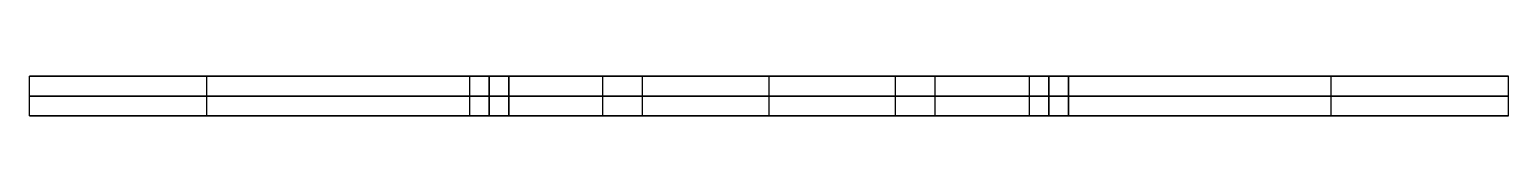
# Model space of a CAD drawing. Header units: inches. Extents: x 1.22 to 3.47, y -0.06 to 0.
import ezdxf

# ---------------------------------------------------------------- set-up
doc = ezdxf.new("R2010")
doc.units = ezdxf.units.IN
doc.header["$MEASUREMENT"] = 0
doc.layers.add('AT-AT-LEG-02', color=7, linetype='Continuous', true_color=0xcad1ee)

msp = doc.modelspace()

# ---------------------------------------------------------------- linework, layer by layer
at = {"layer": 'AT-AT-LEG-02', "color": 7, "true_color": 0xffffff}
for p, q in [((1.2157, 0, -7.0048), (1.8848, 0, -7.0048)), ((1.8848, 0, -6.8654), (1.8848, 0, -7.477)), ((1.9448, 0, -6.8654), (1.8848, 0, -6.8654)), ((1.8848, 0, -7.477), (1.9448, 0, -7.477)), ((1.8848, 0, -7.477), (1.8848, -0.06, -7.477)), ((1.8848, 0, -6.8654), (1.8848, -0.06, -6.8654)), ((1.8848, 0, -7.1712), (1.8848, -0.06, -7.1712)), ((1.9148, 0, -6.8654), (1.9148, -0.06, -6.8654)), ((1.9448, 0, -7.477), (1.9448, 0, -6.8654)), ((1.9448, 0, -6.8654), (1.9448, -0.06, -6.8654)), ((1.9448, 0, -7.477), (1.9448, -0.06, -7.477)), ((1.9448, 0, -7.0048), (2.0877, 0, -7.0048)), ((2.3407, 0, -8.1298), (2.3407, 0, -7.2578)), ((2.3407, 0, -6.7518), (2.3407, 0, -5.8798)), ((2.5937, 0, -7.0048), (2.7365, 0, -7.0048)), ((2.7365, 0, -7.477), (2.7965, 0, -7.477)), ((2.7365, 0, -6.8654), (2.7365, 0, -7.477)), ((2.7965, 0, -6.8654), (2.7365, 0, -6.8654)), ((2.7365, 0, -6.8654), (2.7365, -0.06, -6.8654)), ((2.7365, 0, -7.477), (2.7365, -0.06, -7.477)), ((2.7365, 0, -7.1712), (2.7365, -0.06, -7.1712)), ((2.7665, 0, -6.8654), (2.7665, -0.06, -6.8654)), ((2.7965, 0, -7.477), (2.7965, 0, -6.8654)), ((2.7965, 0, -6.8654), (2.7965, -0.06, -6.8654)), ((2.7965, 0, -7.477), (2.7965, -0.06, -7.477)), ((2.7965, 0, -7.0048), (3.4657, 0, -7.0048)), ((1.4852, -0.06, -6.2742), (1.4852, 0, -6.2742)), ((1.4852, -0.06, -7.7355), (1.4852, 0, -7.7355)), ((1.9148, -0.06, -7.477), (1.9148, 0, -7.477)), ((1.9448, -0.06, -7.1712), (1.9448, 0, -7.1712)), ((2.1483, -0.06, -6.8405), (2.1483, 0, -6.8405)), ((2.1483, -0.06, -7.1691), (2.1483, 0, -7.1691)), ((2.3407, -0.06, -5.8798), (2.3407, 0, -5.8798)), ((2.3407, -0.06, -8.1298), (2.3407, 0, -8.1298)), ((2.3407, -0.06, -6.7518), (2.3407, 0, -6.7518)), ((2.3407, -0.06, -7.2578), (2.3407, 0, -7.2578)), ((2.5331, -0.06, -6.8405), (2.5331, 0, -6.8405)), ((2.5331, -0.06, -7.1691), (2.5331, 0, -7.1691)), ((2.7665, -0.06, -7.477), (2.7665, 0, -7.477)), ((2.7965, -0.06, -7.1712), (2.7965, 0, -7.1712)), ((3.1961, -0.06, -6.2742), (3.1961, 0, -6.2742)), ((3.1961, -0.06, -7.7355), (3.1961, 0, -7.7355)), ((1.8848, -0.03, -7.477), (1.9448, -0.03, -7.477)), ((1.8848, -0.03, -7.477), (1.8848, -0.03, -6.8654)), ((1.8848, -0.03, -6.8654), (1.9448, -0.03, -6.8654)), ((1.9448, -0.03, -7.477), (1.9448, -0.03, -6.8654)), ((2.7365, -0.03, -6.8654), (2.7965, -0.03, -6.8654)), ((2.7365, -0.03, -7.477), (2.7965, -0.03, -7.477)), ((2.7365, -0.03, -7.477), (2.7365, -0.03, -6.8654)), ((2.7965, -0.03, -7.477), (2.7965, -0.03, -6.8654)), ((1.2157, -0.06, -7.0048), (1.8848, -0.06, -7.0048)), ((1.8848, -0.06, -7.477), (1.9448, -0.06, -7.477)), ((1.8848, -0.06, -6.8654), (1.8848, -0.06, -7.477)), ((1.9448, -0.06, -6.8654), (1.8848, -0.06, -6.8654)), ((1.9448, -0.06, -7.477), (1.9448, -0.06, -6.8654)), ((1.9448, -0.06, -7.0048), (2.0877, -0.06, -7.0048)), ((2.3407, -0.06, -8.1298), (2.3407, -0.06, -7.2578)), ((2.3407, -0.06, -6.7518), (2.3407, -0.06, -5.8798)), ((2.5937, -0.06, -7.0048), (2.7365, -0.06, -7.0048)), ((2.7965, -0.06, -6.8654), (2.7365, -0.06, -6.8654)), ((2.7365, -0.06, -7.477), (2.7965, -0.06, -7.477)), ((2.7365, -0.06, -6.8654), (2.7365, -0.06, -7.477)), ((2.7965, -0.06, -7.477), (2.7965, -0.06, -6.8654)), ((2.7965, -0.06, -7.0048), (3.4657, -0.06, -7.0048))]:
    msp.add_line(p, q, dxfattribs=at)
at = {"layer": 'AT-AT-LEG-02', "color": 7, "true_color": 0xffffff, "extrusion": (0, 1, 0)}
for centre, radius, start, end in [((-2.3407, -7.0048), 1.125, 180, 0), ((-2.3407, -7.0048), 1.125, 0, 180), ((-2.3407, -7.0048), 0.253, 180, 0), ((-2.3407, -7.0048), 0.253, 0, 180), ((-2.3407, -7.0048, -0.03), 1.125, 0, 180), ((-2.3407, -7.0048, -0.03), 1.125, 180, 0), ((-2.3407, -7.0048, -0.03), 0.253, 0, 180), ((-2.3407, -7.0048, -0.03), 0.253, 180, 0), ((-2.3407, -7.0048, -0.06), 1.125, 0, 180), ((-2.3407, -7.0048, -0.06), 1.125, 180, 0), ((-2.3407, -7.0048, -0.06), 0.253, 0, 180), ((-2.3407, -7.0048, -0.06), 0.253, 180, 0)]:
    msp.add_arc(centre, radius, start, end, dxfattribs=at)
at = {"layer": 'AT-AT-LEG-02', "color": 7, "true_color": 0xffffff}
for points in [[(1.2157, -0.06, -7.0048), (1.2157, -0.03, -7.0048), (1.2157, 0, -7.0048)], [(2.0877, -0.06, -7.0048), (2.0877, -0.03, -7.0048), (2.0877, 0, -7.0048)], [(2.5937, -0.06, -7.0048), (2.5937, -0.03, -7.0048), (2.5937, 0, -7.0048)], [(3.4657, -0.06, -7.0048), (3.4657, -0.03, -7.0048), (3.4657, 0, -7.0048)]]:
    msp.add_open_spline(points, degree=2, dxfattribs=at)

doc.saveas('drawing.dxf')
